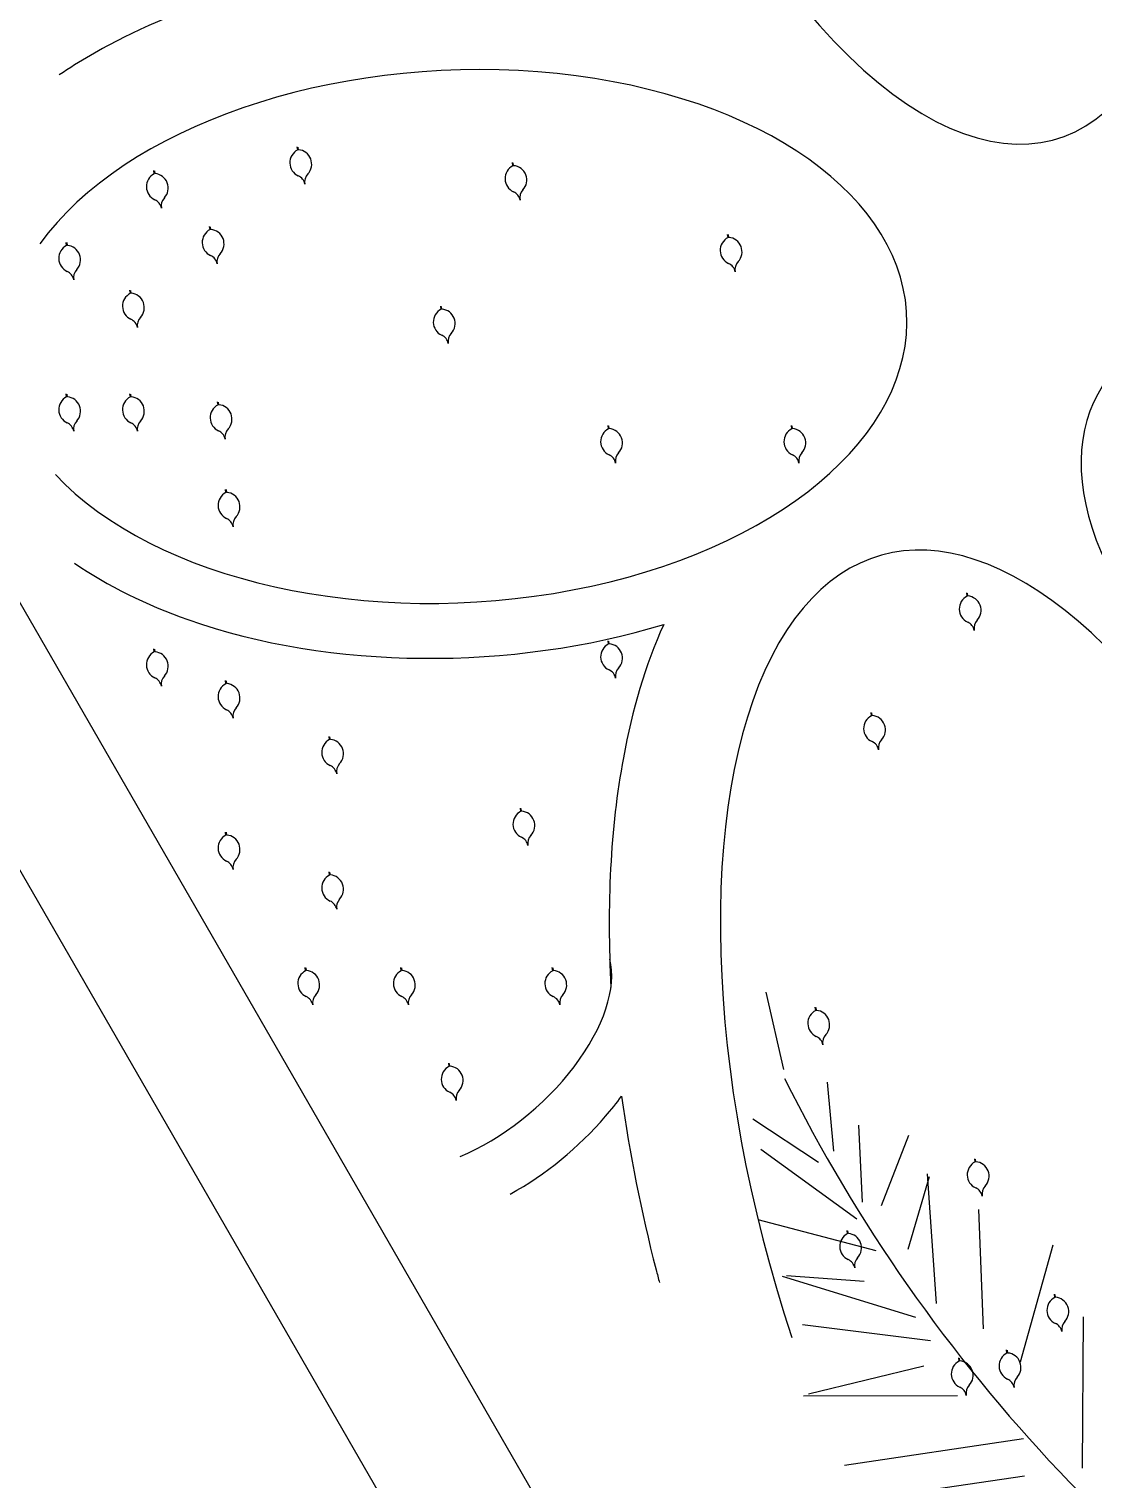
# Model space of a CAD drawing. Extents: x 3907.4 to 3911.57, y -3054.42 to -3053.7.
# Drawn here: x 3907.46167 to 3907.46963, y -3053.86875 to -3053.8579 of the extents above; entities that cross this region are included whole.
import ezdxf

# ---------------------------------------------------------------- set-up
doc = ezdxf.new("R2010")
doc.units = 0
doc.header["$LTSCALE"] = 2
doc.header["$MEASUREMENT"] = 0
doc.layers.add('ARAZİ', color=7, linetype='CONTINUOUS')
doc.layers.add('AĞAÇ', color=9, linetype='CONTINUOUS')

msp = doc.modelspace()

# ---------------------------------------------------------------- linework, layer by layer
at = {"layer": 'ARAZİ', "color": 7}
msp.add_line((3907.510184273352, -3053.948353011288), (3907.457686911353, -3053.857420951288), dxfattribs=at)
at = {"layer": 'ARAZİ'}
msp.add_line((3907.459082129812, -3053.857837580483), (3907.471017123917, -3053.878510497344), dxfattribs=at)
at = {"layer": 'AĞAÇ'}
for p, q in [((3907.463677542592, -3053.85880731914), (3907.463674518316, -3053.858783489847)), ((3907.463683326637, -3053.858806176884), (3907.463680729461, -3053.858785712858)), ((3907.465288032404, -3053.858926527946), (3907.465285008128, -3053.858902698653)), ((3907.465293816449, -3053.85892538569), (3907.465291219274, -3053.858904921664)), ((3907.462603882717, -3053.858986132349), (3907.462600858441, -3053.858962303056)), ((3907.462609666762, -3053.858984990093), (3907.462607069586, -3053.858964526067)), ((3907.463021417137, -3053.859403362909), (3907.463018392862, -3053.859379533616)), ((3907.463027201182, -3053.859402220653), (3907.463024604006, -3053.859381756627)), ((3907.461947757262, -3053.859522571716), (3907.461944732986, -3053.859498742423)), ((3907.466898522217, -3053.859462967313), (3907.466895497941, -3053.859439138019)), ((3907.466904306261, -3053.859461825056), (3907.466901709086, -3053.85944136103)), ((3907.461953541307, -3053.85952142946), (3907.461950944132, -3053.859500965434)), ((3907.462424939552, -3053.859880198003), (3907.462421915276, -3053.859856368711)), ((3907.462430723597, -3053.859879055747), (3907.462428126421, -3053.859858591721)), ((3907.464751202467, -3053.859999406679), (3907.464748178191, -3053.859975577386)), ((3907.464756986511, -3053.859998264423), (3907.464754389336, -3053.859977800397)), ((3907.461947757262, -3053.860655054852), (3907.461944732986, -3053.860631225558)), ((3907.461953541307, -3053.860653912595), (3907.461950944132, -3053.860633448569)), ((3907.462424939552, -3053.860655054852), (3907.462421915276, -3053.860631225558)), ((3907.462430723597, -3053.860653912595), (3907.462428126421, -3053.860633448569)), ((3907.463081065006, -3053.860714659254), (3907.463078040731, -3053.860690829962)), ((3907.463086849051, -3053.860713516998), (3907.463084251876, -3053.860693052972)), ((3907.466003805728, -3053.860893472333), (3907.466000781452, -3053.86086964304)), ((3907.466009589773, -3053.860892330077), (3907.466006992597, -3053.860871866051)), ((3907.467375704285, -3053.860893472333), (3907.467372680009, -3053.86086964304)), ((3907.467381488329, -3053.860892330077), (3907.467378891154, -3053.860871866051)), ((3907.463140712654, -3053.861370307297), (3907.463137688379, -3053.861346478003)), ((3907.463146496699, -3053.86136916504), (3907.463143899524, -3053.861348701014)), ((3907.468687955194, -3053.862145164275), (3907.468684930918, -3053.862121334982)), ((3907.468693739239, -3053.862144022019), (3907.468691142063, -3053.862123557993)), ((3907.466003805728, -3053.862502790432), (3907.466000781452, -3053.862478961139)), ((3907.466009589773, -3053.862501648176), (3907.466006992597, -3053.86248118415)), ((3907.462603882717, -3053.862562394836), (3907.462600858441, -3053.862538565542)), ((3907.462609666762, -3053.862561252579), (3907.462607069586, -3053.862540788553)), ((3907.463140712654, -3053.862800812317), (3907.463137688379, -3053.862776983024)), ((3907.463146496699, -3053.862799670061), (3907.463143899524, -3053.862779206035)), ((3907.467972182091, -3053.863039229799), (3907.467969157816, -3053.863015400505)), ((3907.467977966136, -3053.863038087542), (3907.467975368961, -3053.863017623516)), ((3907.463916133626, -3053.863218043008), (3907.46391310935, -3053.863194213715)), ((3907.463921917671, -3053.863216900752), (3907.463919320495, -3053.863196436726)), ((3907.465347680273, -3053.863754482374), (3907.465344655997, -3053.863730653081)), ((3907.465353464318, -3053.863753340118), (3907.465350867143, -3053.863732876092)), ((3907.463140712654, -3053.863933295453), (3907.463137688379, -3053.86390946616)), ((3907.463146496699, -3053.863932153197), (3907.463143899524, -3053.863911689171)), ((3907.463916133626, -3053.864231317338), (3907.46391310935, -3053.864207488044)), ((3907.463921917671, -3053.864230175082), (3907.463919320495, -3053.864209711056)), ((3907.463737190461, -3053.864946569913), (3907.463734166185, -3053.86492274062)), ((3907.463742974506, -3053.864945427657), (3907.46374037733, -3053.864924963631)), ((3907.464452963563, -3053.864946569913), (3907.464449939288, -3053.86492274062)), ((3907.464458747608, -3053.864945427657), (3907.464456150433, -3053.864924963631)), ((3907.465586271307, -3053.864946569913), (3907.465583247032, -3053.86492274062)), ((3907.465592055352, -3053.864945427657), (3907.465589458177, -3053.864924963631)), ((3907.467554647671, -3053.865244591798), (3907.467551623395, -3053.865220762505)), ((3907.467560431716, -3053.865243449542), (3907.46755783454, -3053.865222985516)), ((3907.464810850336, -3053.865661822358), (3907.46480782606, -3053.865637993065)), ((3907.464816634381, -3053.865660680102), (3907.464814037205, -3053.865640216076)), ((3907.468747603063, -3053.866377074934), (3907.468744578787, -3053.866353245641)), ((3907.468753387108, -3053.866375932678), (3907.468750789933, -3053.866355468652)), ((3907.467793238705, -3053.8669135143), (3907.467790214429, -3053.866889685007)), ((3907.46779902275, -3053.866912372044), (3907.467796425575, -3053.866891908018)), ((3907.469344080648, -3053.867390349264), (3907.469341056373, -3053.86736651997)), ((3907.469349864693, -3053.867389207007), (3907.469347267518, -3053.867368742981)), ((3907.468628307546, -3053.867867184227), (3907.46862528327, -3053.867843354934)), ((3907.468634091591, -3053.867866041971), (3907.468631494415, -3053.867845577945)), ((3907.468986194097, -3053.867807579954), (3907.468983169822, -3053.867783750662)), ((3907.468991978142, -3053.867806437698), (3907.468989380967, -3053.867785973672))]:
    msp.add_line(p, q, dxfattribs=at)
at = {"layer": 'AĞAÇ', "ltscale": 0.11}
for p, q in [((3907.467182606676, -3053.865108301492), (3907.467313076733, -3053.865686233587)), ((3907.467690560989, -3053.866296698026), (3907.467642120929, -3053.86578113066)), ((3907.467084267352, -3053.866055716439), (3907.467576767405, -3053.866378392077)), ((3907.467904589386, -3053.8666793839), (3907.467877123695, -3053.866102127049)), ((3907.468249478631, -3053.866178383006), (3907.468044729736, -3053.866704595093)), ((3907.467144718843, -3053.866282819759), (3907.467862654658, -3053.866802766333)), ((3907.468402720049, -3053.866489711098), (3907.468244399844, -3053.86703173434)), ((3907.46838997591, -3053.866466150492), (3907.468456313802, -3053.867435260052)), ((3907.468773490144, -3053.866732631789), (3907.468806953545, -3053.867625029027)), ((3907.467120993063, -3053.866808225742), (3907.4680054423, -3053.867040718183)), ((3907.469330226435, -3053.867000050661), (3907.469084632156, -3053.867875096462)), ((3907.467303880912, -3053.86723192231), (3907.468301203589, -3053.867537290894)), ((3907.467335956395, -3053.867227507219), (3907.467917287834, -3053.867270094079)), ((3907.467456235581, -3053.867593599611), (3907.468413458905, -3053.867713212684)), ((3907.469551120712, -3053.868668714263), (3907.469557863034, -3053.867535209134)), ((3907.467501285154, -3053.868113004615), (3907.468363300768, -3053.867901409785)), ((3907.46861700507, -3053.868126740853), (3907.467463345003, -3053.868129500305)), ((3907.469109505122, -3053.868449416494), (3907.467769281518, -3053.868646757716)), ((3907.469118151981, -3053.868727712143), (3907.467777924269, -3053.868925045014))]:
    msp.add_line(p, q, dxfattribs=at)
at = {"layer": 'AĞAÇ'}
for centre, radius, start, end in [((3907.463726607401, -3053.858903339884), 0.0001078301389786481, 117.0661848723325, 245.5617558112027), ((3907.463674446783, -3053.858913640771), 0.0001078301389786481, 316.7807498823022, 85.276320846058), ((3907.465337097213, -3053.859022548691), 0.0001078301389786481, 117.0661848723325, 245.5617558112027), ((3907.465284936595, -3053.859032849577), 0.0001078301389786481, 316.7807498823022, 85.276320846058), ((3907.462652947526, -3053.859082153094), 0.0001078301389786481, 117.0661848723325, 245.5617558112027), ((3907.462600786907, -3053.85909245398), 0.0001078301389786481, 316.7807498823022, 85.276320846058), ((3907.463646145072, -3053.859080403853), 8.665851140017088e-05, 11.1712527772592, 65.56175581120272), ((3907.463816178168, -3053.85904682504), 8.665851140017088e-05, 136.7807498823022, 191.1712527772592), ((3907.462742518293, -3053.859225638249), 8.665851140017088e-05, 136.7807498823022, 191.1712527772592), ((3907.465256634884, -3053.859199612659), 8.665851140017088e-05, 11.1712527772592, 65.56175581120272), ((3907.46542666798, -3053.859166033846), 8.665851140017088e-05, 136.7807498823022, 191.1712527772592), ((3907.462572485197, -3053.859259217062), 8.665851140017088e-05, 11.1712527772592, 65.56175581120272), ((3907.463070481946, -3053.859499383654), 0.0001078301389786481, 117.0661848723325, 245.5617558112027), ((3907.463018321328, -3053.859509684541), 0.0001078301389786481, 316.7807498823022, 85.276320846058), ((3907.466947587026, -3053.859558988057), 0.0001078301389786481, 117.0661848723325, 245.5617558112027), ((3907.466895426407, -3053.859569288943), 0.0001078301389786481, 316.7807498823022, 85.276320846058), ((3907.461996822071, -3053.85961859246), 0.0001078301389786481, 117.0661848723325, 245.5617558112027), ((3907.461944661453, -3053.859628893347), 0.0001078301389786481, 316.7807498823022, 85.276320846058), ((3907.462990019617, -3053.859676447622), 8.665851140017088e-05, 11.1712527772592, 65.56175581120272), ((3907.463160052713, -3053.859642868809), 8.665851140017088e-05, 136.7807498823022, 191.1712527772592), ((3907.462086392839, -3053.859762077616), 8.665851140017088e-05, 136.7807498823022, 191.1712527772592), ((3907.466867124697, -3053.859736052025), 8.665851140017088e-05, 11.1712527772592, 65.56175581120272), ((3907.467037157793, -3053.859702473213), 8.665851140017088e-05, 136.7807498823022, 191.1712527772592), ((3907.461916359743, -3053.859795656428), 8.665851140017088e-05, 11.1712527772592, 65.56175581120272), ((3907.462474004361, -3053.859976218748), 0.0001078301389786481, 117.0661848723325, 245.5617558112027), ((3907.462421843743, -3053.859986519634), 0.0001078301389786481, 316.7807498823022, 85.276320846058), ((3907.464800267276, -3053.860095427423), 0.0001078301389786481, 117.0661848723325, 245.5617558112027), ((3907.464748106657, -3053.86010572831), 0.0001078301389786481, 316.7807498823022, 85.276320846058), ((3907.462393542032, -3053.860153282716), 8.665851140017088e-05, 11.1712527772592, 65.56175581120272), ((3907.462563575128, -3053.860119703903), 8.665851140017088e-05, 136.7807498823022, 191.1712527772592), ((3907.464719804947, -3053.860272491391), 8.665851140017088e-05, 11.1712527772592, 65.56175581120272), ((3907.464889838043, -3053.860238912579), 8.665851140017088e-05, 136.7807498823022, 191.1712527772592), ((3907.461996822071, -3053.860751075596), 0.0001078301389786481, 117.0661848723325, 245.5617558112027), ((3907.461944661453, -3053.860761376483), 0.0001078301389786481, 316.7807498823022, 85.276320846058), ((3907.462474004361, -3053.860751075596), 0.0001078301389786481, 117.0661848723325, 245.5617558112027), ((3907.462421843743, -3053.860761376483), 0.0001078301389786481, 316.7807498823022, 85.276320846058), ((3907.463130129815, -3053.860810679999), 0.0001078301389786481, 117.0661848723325, 245.5617558112027), ((3907.463077969197, -3053.860820980886), 0.0001078301389786481, 316.7807498823022, 85.276320846058), ((3907.461916359743, -3053.860928139564), 8.665851140017088e-05, 11.1712527772592, 65.56175581120272), ((3907.462086392839, -3053.860894560752), 8.665851140017088e-05, 136.7807498823022, 191.1712527772592), ((3907.462393542032, -3053.860928139564), 8.665851140017088e-05, 11.1712527772592, 65.56175581120272), ((3907.462563575128, -3053.860894560752), 8.665851140017088e-05, 136.7807498823022, 191.1712527772592), ((3907.463049667486, -3053.860987743967), 8.665851140017088e-05, 11.1712527772592, 65.56175581120272), ((3907.463219700583, -3053.860954165154), 8.665851140017088e-05, 136.7807498823022, 191.1712527772592), ((3907.466052870537, -3053.860989493078), 0.0001078301389786481, 117.0661848723325, 245.5617558112027), ((3907.466000709919, -3053.860999793964), 0.0001078301389786481, 316.7807498823022, 85.276320846058), ((3907.467424769094, -3053.860989493078), 0.0001078301389786481, 117.0661848723325, 245.5617558112027), ((3907.467372608476, -3053.860999793964), 0.0001078301389786481, 316.7807498823022, 85.276320846058), ((3907.465972408208, -3053.861166557046), 8.665851140017088e-05, 11.1712527772592, 65.56175581120272), ((3907.466142441304, -3053.861132978233), 8.665851140017088e-05, 136.7807498823022, 191.1712527772592), ((3907.467344306765, -3053.861166557046), 8.665851140017088e-05, 11.1712527772592, 65.56175581120272), ((3907.467514339861, -3053.861132978233), 8.665851140017088e-05, 136.7807498823022, 191.1712527772592), ((3907.463189777463, -3053.861466328041), 0.0001078301389786481, 117.0661848723325, 245.5617558112027), ((3907.463137616845, -3053.861476628927), 0.0001078301389786481, 316.7807498823022, 85.276320846058), ((3907.463279348231, -3053.861609813197), 8.665851140017088e-05, 136.7807498823022, 191.1712527772592), ((3907.463109315134, -3053.861643392009), 8.665851140017088e-05, 11.1712527772592, 65.56175581120272), ((3907.468737020003, -3053.86224118502), 0.0001078301389786481, 117.0661848723325, 245.5617558112027), ((3907.468684859385, -3053.862251485906), 0.0001078301389786481, 316.7807498823022, 85.276320846058), ((3907.468656557674, -3053.862418248988), 8.665851140017088e-05, 11.1712527772592, 65.56175581120272), ((3907.46882659077, -3053.862384670175), 8.665851140017088e-05, 136.7807498823022, 191.1712527772592), ((3907.466052870537, -3053.862598811177), 0.0001078301389786481, 117.0661848723325, 245.5617558112027), ((3907.466000709919, -3053.862609112063), 0.0001078301389786481, 316.7807498823022, 85.276320846058), ((3907.462652947526, -3053.86265841558), 0.0001078301389786481, 117.0661848723325, 245.5617558112027), ((3907.462600786907, -3053.862668716466), 0.0001078301389786481, 316.7807498823022, 85.276320846058), ((3907.462742518293, -3053.862801900736), 8.665851140017088e-05, 136.7807498823022, 191.1712527772592), ((3907.465972408208, -3053.862775875145), 8.665851140017088e-05, 11.1712527772592, 65.56175581120272), ((3907.466142441304, -3053.862742296332), 8.665851140017088e-05, 136.7807498823022, 191.1712527772592), ((3907.462572485197, -3053.862835479548), 8.665851140017088e-05, 11.1712527772592, 65.56175581120272), ((3907.463189777463, -3053.862896833062), 0.0001078301389786481, 117.0661848723325, 245.5617558112027), ((3907.463137616845, -3053.862907133948), 0.0001078301389786481, 316.7807498823022, 85.276320846058), ((3907.463109315134, -3053.86307389703), 8.665851140017088e-05, 11.1712527772592, 65.56175581120272), ((3907.463279348231, -3053.863040318217), 8.665851140017088e-05, 136.7807498823022, 191.1712527772592), ((3907.4680212469, -3053.863135250543), 0.0001078301389786481, 117.0661848723325, 245.5617558112027), ((3907.467969086282, -3053.86314555143), 0.0001078301389786481, 316.7807498823022, 85.276320846058), ((3907.463965198435, -3053.863314063753), 0.0001078301389786481, 117.0661848723325, 245.5617558112027), ((3907.463913037817, -3053.863324364639), 0.0001078301389786481, 316.7807498823022, 85.276320846058), ((3907.467940784572, -3053.863312314511), 8.665851140017088e-05, 11.1712527772592, 65.56175581120272), ((3907.468110817667, -3053.863278735699), 8.665851140017088e-05, 136.7807498823022, 191.1712527772592), ((3907.464054769202, -3053.863457548908), 8.665851140017088e-05, 136.7807498823022, 191.1712527772592), ((3907.463884736106, -3053.86349112772), 8.665851140017088e-05, 11.1712527772592, 65.56175581120272), ((3907.465396745082, -3053.863850503119), 0.0001078301389786481, 117.0661848723325, 245.5617558112027), ((3907.465344584464, -3053.863860804006), 0.0001078301389786481, 316.7807498823022, 85.276320846058), ((3907.463189777463, -3053.864029316198), 0.0001078301389786481, 117.0661848723325, 245.5617558112027), ((3907.463137616845, -3053.864039617084), 0.0001078301389786481, 316.7807498823022, 85.276320846058), ((3907.465486315849, -3053.863993988274), 8.665851140017088e-05, 136.7807498823022, 191.1712527772592), ((3907.465316282754, -3053.864027567087), 8.665851140017088e-05, 11.1712527772592, 65.56175581120272), ((3907.463109315134, -3053.864206380165), 8.665851140017088e-05, 11.1712527772592, 65.56175581120272), ((3907.463279348231, -3053.864172801353), 8.665851140017088e-05, 136.7807498823022, 191.1712527772592), ((3907.463965198435, -3053.864327338082), 0.0001078301389786481, 117.0661848723325, 245.5617558112027), ((3907.463913037817, -3053.864337638969), 0.0001078301389786481, 316.7807498823022, 85.276320846058), ((3907.463884736106, -3053.86450440205), 8.665851140017088e-05, 11.1712527772592, 65.56175581120272), ((3907.464054769202, -3053.864470823238), 8.665851140017088e-05, 136.7807498823022, 191.1712527772592), ((3907.46378625527, -3053.865042590658), 0.0001078301389786481, 117.0661848723325, 245.5617558112027), ((3907.463734094651, -3053.865052891545), 0.0001078301389786481, 316.7807498823022, 85.276320846058), ((3907.464502028372, -3053.865042590658), 0.0001078301389786481, 117.0661848723325, 245.5617558112027), ((3907.464449867754, -3053.865052891545), 0.0001078301389786481, 316.7807498823022, 85.276320846058), ((3907.465635336117, -3053.865042590658), 0.0001078301389786481, 117.0661848723325, 245.5617558112027), ((3907.465583175498, -3053.865052891545), 0.0001078301389786481, 316.7807498823022, 85.276320846058), ((3907.463875826037, -3053.865186075813), 8.665851140017088e-05, 136.7807498823022, 191.1712527772592), ((3907.46459159914, -3053.865186075813), 8.665851140017088e-05, 136.7807498823022, 191.1712527772592), ((3907.465724906884, -3053.865186075813), 8.665851140017088e-05, 136.7807498823022, 191.1712527772592), ((3907.463705792941, -3053.865219654626), 8.665851140017088e-05, 11.1712527772592, 65.56175581120272), ((3907.464421566044, -3053.865219654626), 8.665851140017088e-05, 11.1712527772592, 65.56175581120272), ((3907.465554873787, -3053.865219654626), 8.665851140017088e-05, 11.1712527772592, 65.56175581120272), ((3907.46760371248, -3053.865340612543), 0.0001078301389786481, 117.0661848723325, 245.5617558112027), ((3907.467551551862, -3053.865350913429), 0.0001078301389786481, 316.7807498823022, 85.276320846058), ((3907.467523250151, -3053.865517676511), 8.665851140017088e-05, 11.1712527772592, 65.56175581120272), ((3907.467693283247, -3053.865484097698), 8.665851140017088e-05, 136.7807498823022, 191.1712527772592), ((3907.464859915145, -3053.865757843103), 0.0001078301389786481, 117.0661848723325, 245.5617558112027), ((3907.464807754527, -3053.865768143989), 0.0001078301389786481, 316.7807498823022, 85.276320846058), ((3907.464779452816, -3053.865934907071), 8.665851140017088e-05, 11.1712527772592, 65.56175581120272), ((3907.464949485912, -3053.865901328258), 8.665851140017088e-05, 136.7807498823022, 191.1712527772592), ((3907.468796667872, -3053.866473095678), 0.0001078301389786481, 117.0661848723325, 245.5617558112027), ((3907.468744507254, -3053.866483396565), 0.0001078301389786481, 316.7807498823022, 85.276320846058), ((3907.468716205543, -3053.866650159646), 8.665851140017088e-05, 11.1712527772592, 65.56175581120272), ((3907.468886238639, -3053.866616580834), 8.665851140017088e-05, 136.7807498823022, 191.1712527772592), ((3907.467842303514, -3053.867009535045), 0.0001078301389786481, 117.0661848723325, 245.5617558112027), ((3907.467790142896, -3053.867019835931), 0.0001078301389786481, 316.7807498823022, 85.276320846058), ((3907.467761841185, -3053.867186599013), 8.665851140017088e-05, 11.1712527772592, 65.56175581120272), ((3907.467931874281, -3053.8671530202), 8.665851140017088e-05, 136.7807498823022, 191.1712527772592), ((3907.469393145457, -3053.867486370008), 0.0001078301389786481, 117.0661848723325, 245.5617558112027), ((3907.469340984839, -3053.867496670895), 0.0001078301389786481, 316.7807498823022, 85.276320846058), ((3907.469312683128, -3053.867663433976), 8.665851140017088e-05, 11.1712527772592, 65.56175581120272), ((3907.469482716225, -3053.867629855164), 8.665851140017088e-05, 136.7807498823022, 191.1712527772592), ((3907.469035258906, -3053.867903600699), 0.0001078301389786481, 117.0661848723325, 245.5617558112027), ((3907.468983098288, -3053.867913901585), 0.0001078301389786481, 316.7807498823022, 85.276320846058), ((3907.468677372355, -3053.867963204972), 0.0001078301389786481, 117.0661848723325, 245.5617558112027), ((3907.468625211737, -3053.867973505858), 0.0001078301389786481, 316.7807498823022, 85.276320846058), ((3907.468596910026, -3053.868140268939), 8.665851140017088e-05, 11.1712527772592, 65.56175581120272), ((3907.468766943122, -3053.868106690127), 8.665851140017088e-05, 136.7807498823022, 191.1712527772592), ((3907.468954796577, -3053.868080664667), 8.665851140017088e-05, 11.1712527772592, 65.56175581120272), ((3907.469124829674, -3053.868047085854), 8.665851140017088e-05, 136.7807498823022, 191.1712527772592)]:
    msp.add_arc(centre, radius, start, end, dxfattribs=at)
at = {"layer": 'AĞAÇ', "ltscale": 0.11}
msp.add_arc((3907.47820460238, -3053.86032604233), 0.01216089066489121, 206.5046703563819, 240.4488366489103, dxfattribs=at)
at = {"layer": 'AĞAÇ'}
for centre, major_axis, ratio, start_param, end_param in [((3907.468048069506, -3053.854611920323), (0.001330825832345645, -0.004106556338318284), 0.4614173581214451, 4.090442357860956, 8.513059806649377), ((3907.464852899926, -3053.860202930869), (-0.003383028001566564, -0.0001670274042159407), 0.5880621403261974, 0.4591940244092781, 5.844497705079855), ((3907.471895090406, -3053.861975747563), (-0.00219444141846414, 0.001401821642057715), 0.6067314437357756, 4.022185659962814, 8.365355737171225), ((3907.469428409403, -3053.866646075197), (0.001394035221488373, -0.00480373364697042), 0.4538117143470716, 1.175867419146912, 4.798803045057196), ((3907.465053526356, -3053.865508532863), (-0.0008834156417040586, -0.0007924382623528813), 0.5203548479803549, 0.9684066431663507, 2.881806056987123)]:
    msp.add_ellipse(centre, major_axis=major_axis, ratio=ratio, start_param=start_param, end_param=end_param, dxfattribs=at)
for points, knots in [([(3907.463444230467, -3053.857573531584), (3907.463066003869, -3053.85767008325), (3907.46270435778, -3053.857801717167), (3907.462205062564, -3053.858051858461), (3907.462044323236, -3053.858144721998), (3907.461892891105, -3053.858246676946)], [5.046821761303149, 5.046821761303149, 5.046821761303149, 5.046821761303149, 5.355529699239747, 5.355529699239747, 5.51201468894279, 5.51201468894279, 5.51201468894279, 5.51201468894279]), ([(3907.462006640253, -3053.861898495287), (3907.462256282082, -3053.862068888155), (3907.462543412832, -3053.862210096788), (3907.46391867474, -3053.862697727253), (3907.465285559577, -3053.862703610947), (3907.466416990264, -3053.862356691081)], [0.6602929991896649, 0.6602929991896649, 0.6602929991896649, 0.6602929991896649, 0.9606424472802672, 0.9606424472802672, 1.981673030940839, 1.981673030940839, 1.981673030940839, 1.981673030940839]), ([(3907.466416990264, -3053.862356691081), (3907.466278492441, -3053.862661759652), (3907.466181290024, -3053.862996428265), (3907.466017404532, -3053.8638812399), (3907.465988920805, -3053.864463537137), (3907.466022365354, -3053.865071938609)], [3.62962294954671, 3.62962294954671, 3.62962294954671, 3.62962294954671, 3.876196662386867, 3.876196662386867, 4.240014202152313, 4.240014202152313, 4.240014202152313, 4.240014202152313]), ([(3907.46526874984, -3053.866617428969), (3907.465533446653, -3053.866472661803), (3907.465780222677, -3053.866268649635), (3907.466023064712, -3053.865986950801), (3907.46606344729, -3053.865937139169), (3907.466101664329, -3053.865886314263)], [7.431635050835639, 7.431635050835639, 7.431635050835639, 7.431635050835639, 8.096778702270841, 8.096778702270841, 8.23589292409414, 8.23589292409414, 8.23589292409414, 8.23589292409414]), ([(3907.466101664329, -3053.865886314264), (3907.466160951265, -3053.866315492484), (3907.46624786525, -3053.866750997008), (3907.466368423455, -3053.86721577311), (3907.466376925662, -3053.867247988751), (3907.466385566193, -3053.867280176197)], [4.399818448080933, 4.399818448080933, 4.399818448080933, 4.399818448080933, 4.649337054092281, 4.649337054092281, 4.667934980148347, 4.667934980148347, 4.667934980148347, 4.667934980148347])]:
    msp.add_open_spline(points, degree=3, knots=knots, dxfattribs=at)

doc.saveas('drawing.dxf')
